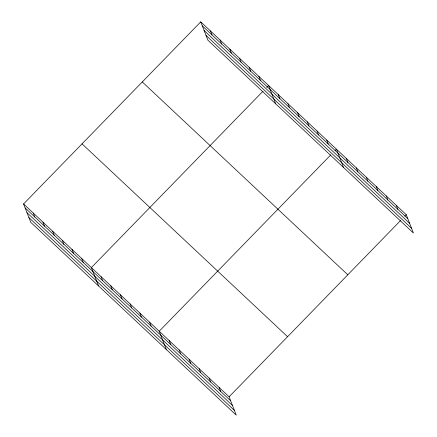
<?xml version="1.0" encoding="UTF-8"?>
<svg xmlns="http://www.w3.org/2000/svg" width="437" height="437" viewBox="0 0 437 437"><rect width="100%" height="100%" fill="white"/><g stroke="black" fill="none" stroke-linecap="round" stroke-linejoin="round"><path stroke-width="0.66" d="M23.576 203.948L229.103 396.796L236.259 415.15L30.732 222.296L23.576 203.948L200.741 21.85L406.268 214.704L413.424 233.052L207.897 40.204L200.741 21.85M262.998 91.213L91.399 267.586L98.554 285.94M266.712 87.4L268.569 85.494L275.72 103.842M330.82 154.856L159.221 331.23L166.377 349.578M334.999 150.563L336.392 149.132L343.548 167.486M229.103 396.796L400.702 220.423M404.875 216.135L406.268 214.704M202.298 25.838L407.819 218.686M204.145 30.579L409.671 223.427M206.051 35.463L411.572 228.316M142.276 81.943L347.803 274.791M82.041 143.855L287.568 336.703M25.133 207.93L230.654 400.784M26.979 212.672L232.5 405.525M28.886 217.555L234.407 410.409M396.283 205.335L397.839 209.323M386.303 195.967L387.854 199.955M376.323 186.599L377.874 190.587M366.337 177.231L367.894 181.218M356.357 167.868L357.908 171.85M346.372 158.5L347.928 162.488M326.701 140.042L328.253 144.024M317.011 130.947L318.568 134.935M307.32 121.857L308.877 125.845M297.635 112.768L299.187 116.75M287.945 103.673L289.496 107.66M278.254 94.583L279.811 98.571M258.879 76.399L260.43 80.386M249.188 67.309L250.745 71.291M239.498 58.214L241.055 62.201M229.813 49.124L231.364 53.112M220.122 40.035L221.674 44.017M210.432 30.94L211.989 34.927M219.117 387.428L220.674 391.415M209.137 378.065L210.689 382.047M199.152 368.697L200.709 372.679M189.172 359.329L190.723 363.316M179.186 349.961L180.743 353.948M169.206 340.592L170.758 344.58M149.536 322.135L151.087 326.122M139.845 313.045L141.397 317.033M130.155 303.955L131.712 307.938M120.465 294.86L122.021 298.848M110.78 285.771L112.331 289.753M101.089 276.676L102.64 280.663M81.708 258.496L83.265 262.479M72.023 249.401L73.574 253.389M62.333 240.312L63.889 244.299M52.642 231.222L54.199 235.204M42.957 222.127L44.508 226.115M33.267 213.037L34.818 217.025"/></g></svg>
